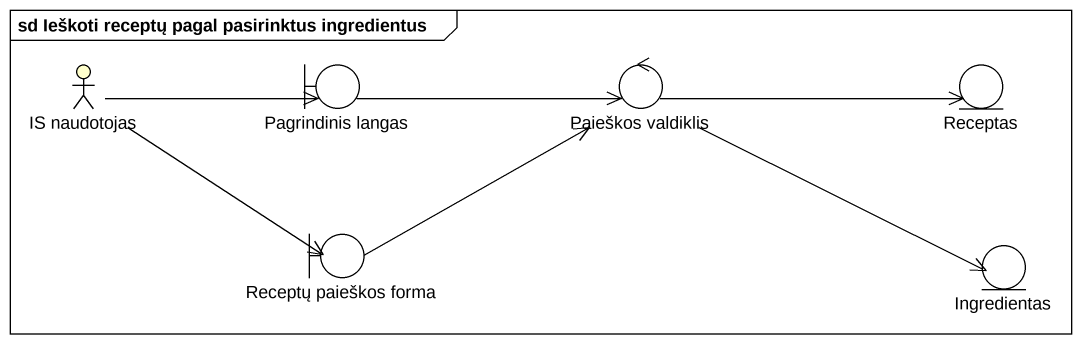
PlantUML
@startuml
mainframe sd Ieškoti receptų pagal pasirinktus ingredientus
actor "IS naudotojas" as IS_naudotojas #FFFFCC
boundary "Pagrindinis langas" as Pagrindinis_langas
control "Paieškos valdiklis" as Paieškos_valdiklis
entity Receptas
boundary "Receptų paieškos forma" as Receptų_paieškos_forma
entity Ingredientas
IS_naudotojas -right-> Pagrindinis_langas
IS_naudotojas --> Receptų_paieškos_forma
Pagrindinis_langas -right-> Paieškos_valdiklis
Paieškos_valdiklis -right-> Receptas
Paieškos_valdiklis -right-> Ingredientas
Receptų_paieškos_forma -right-> Paieškos_valdiklis
@enduml
